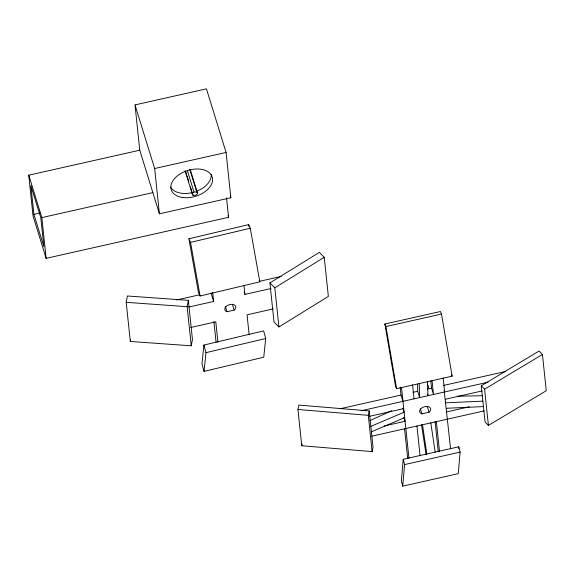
<?xml version="1.0" encoding="UTF-8"?>
<svg xmlns="http://www.w3.org/2000/svg" width="575" height="575" viewBox="0 0 575 575"><rect width="100%" height="100%" fill="white"/><g stroke="black" fill="none" stroke-linecap="round" stroke-linejoin="round"><path stroke-width="0.86" d="M403.219 459.288L401.35 480.851L402.708 486.155L458.261 473.656L460.122 452.101L458.764 446.797L403.219 459.288L404.57 464.593L402.708 486.155M458.62 448.522L458.764 446.797M203.917 345.058L201.962 363.767L204.024 371.378L263.752 357.204L265.707 338.502L263.645 330.884L203.917 345.058L205.979 352.669L204.024 371.378M126.205 302.328L127.398 295.988L188.341 300.344L192.452 339.473L191.259 345.812L130.317 341.464L126.205 302.328L187.141 306.683L191.259 345.812M130.317 341.464L130.618 339.875M187.141 306.683L188.341 300.344M297.943 409.479L298.856 405.08L369.215 410.945L373.031 447.206L372.111 451.605L301.753 445.74L297.943 409.479L368.302 415.337L372.111 451.605M301.753 445.74L302.119 443.979M368.302 415.337L369.215 410.945M234.169 310.105L234.938 309.372A5.714 3.601 -17.2 0 0 233.773 304.642A5.714 3.601 -17.2 0 0 226.27 306.331A5.714 3.601 -17.2 0 0 226.133 311.355L227.024 311.715L234.169 310.105L232.365 304.276M429.051 412.239L429.827 411.506A5.714 3.601 -17.2 0 0 428.655 406.777A5.714 3.601 -17.2 0 0 421.159 408.466A5.714 3.601 -17.2 0 0 421.022 413.49L421.906 413.842L429.051 412.239L427.218 406.302M192.165 193.775L193.991 192.057L196.722 191.921L197.62 193.509L195.795 195.234L193.063 195.363L192.165 193.775L185.057 170.753M269.912 282.922L319.341 252.382L324.235 257.277L328.354 296.412L278.925 326.952L274.023 322.058L269.912 282.922L274.807 287.816L278.925 326.952M274.807 287.816L324.235 257.277M481.268 385.739L539.106 351.03L542.441 354.473L546.25 390.734L488.412 425.435L485.077 422L481.268 385.739L484.603 389.174L488.412 425.435M484.603 389.174L542.441 354.473M369.876 420.62L391.668 410.694M370.897 426.341L404.103 412.217L402.888 408.279M371.443 431.782L404.678 417.651M188.895 238.783L248.623 224.609L250.269 228.232L259.821 281.829L200.093 296.003L198.447 292.38L188.895 238.783L190.541 242.398L200.093 296.003M190.541 242.398L250.269 228.232M205.979 352.669L265.707 338.502M412.922 392.358L417.68 391.273L417.587 384.129M361.165 410.751L488.168 382.174M135.003 104.916L206.439 88.845L226.083 152.454L230.841 197.75L159.404 213.821L139.768 150.212L135.003 104.916L154.646 168.525L159.404 213.821M226.528 197.814L228.577 217.307L46.129 258.355L33.034 215.948L28.75 175.188L139.768 150.212M154.646 168.525L226.083 152.454M33.903 214.389L30.885 185.639L40.832 217.868L43.858 246.618L33.903 214.389L40.02 213.016M46.129 258.355L41.846 217.594L152.857 192.618M176.683 299.956L199.439 294.831M259.469 281.326L281.211 276.438M188.593 307.072L213.641 301.437L212.707 292.538M244.131 291.906L244.907 294.4L271.048 288.521M190.742 327.477L215.79 321.842L217.932 342.276M273.197 308.926L247.049 314.805L249.126 334.585M384.869 324.02L440.421 311.521L441.485 314.058L452.144 376.179L396.592 388.678L395.528 386.148L384.869 324.02L385.933 326.55L396.592 388.678M385.933 326.55L441.485 314.058M340.156 408.746L401.019 395.054L400.178 387.061M427.592 389.045L431.559 388.147L430.812 381.052M369.768 416.235L403.722 408.595M445.395 399.223L481.965 390.986M384.158 425.989L405.059 421.281L403.844 417.349M446.732 411.894L469.365 406.805M371.86 436.166L484.064 410.917M404.57 464.593L460.122 452.101M443.548 385.437L505.288 371.565M482.849 401.149L445.776 402.838L445.287 401.264M446.351 408.272L483.395 406.59M457.29 396.247L482.425 395.708M259.167 280.384L259.821 281.829M451.612 374.914L452.144 376.179M444.144 390.389L450.606 448.852M431.559 388.147L433.507 394.457L432.041 380.485M427.469 394.134L427.958 395.708L427.541 381.635M417.68 391.273L419.628 397.584L419.218 383.496M420.339 408.753L421.906 413.842M401.019 395.054L402.96 401.35M230.316 196.053L230.841 197.75M228.052 215.611L228.577 217.307M190.253 169.632L197.62 193.509M189.872 169.747L196.722 191.921M187.407 170.732L193.991 192.057M185.696 171.487L186.48 174.045M187.012 175.749L188.852 181.722M190.433 186.839L193.063 195.363M225.479 306.719L227.024 311.715M211.068 293.106L213.641 301.437M28.75 175.188L41.846 217.594M248.623 224.609L248.939 226.37M421.504 424.681L426.118 454.818M430.826 422.912L435.153 452.079M422.496 424.781L426.823 453.934M443.16 377.998L444.633 391.97M435.067 421.533L438.258 451.734M408.962 458.225L401.494 387.37M404.52 428.404L407.718 458.606M436.368 421.662L439.501 451.353M412.598 384.862L414.072 398.834M416.947 426.032L420.066 455.731M244.001 285.789L244.907 294.4M213.9 321.612L216.056 342.161M427.39 384.625A10.041 6.325 -17.2 0 1 428.397 387.744M211.226 174.441A21.433 13.505 -17.2 0 1 197.175 191.037M191.834 192.711A21.433 13.505 -17.2 0 1 170.674 187.162M182.548 197.477A21.433 13.505 -17.2 0 0 212.534 178.681A21.433 13.505 -17.2 0 0 180.076 173.938A21.433 13.505 -17.2 0 0 182.548 197.477"/></g></svg>
